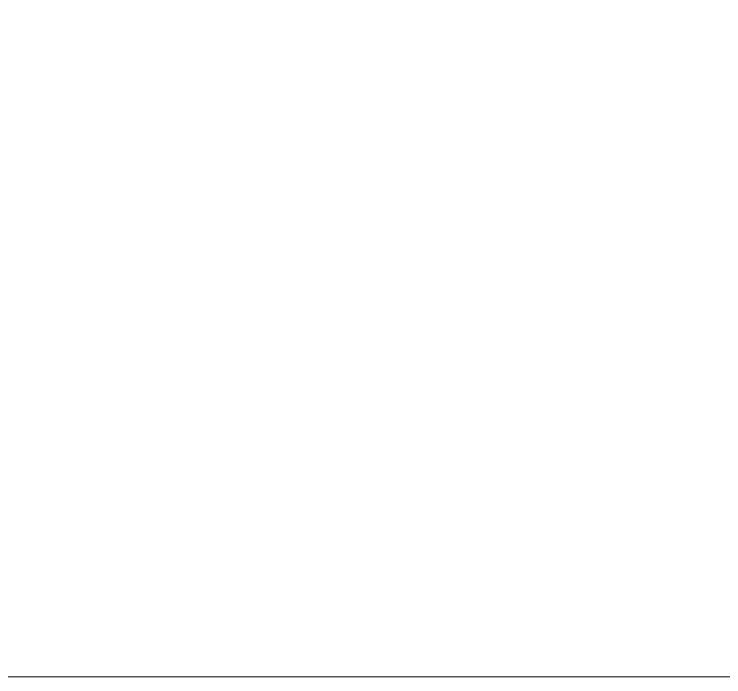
# Model space of a CAD drawing. Header units: millimetres. Extents: x -343543 to 400519, y -115663 to 104219.
# Drawn here: x -313495 to -306260, y -13156 to -6397 of the extents above; entities that cross this region are included whole.
import ezdxf

# ---------------------------------------------------------------- set-up
doc = ezdxf.new("R2010")
doc.units = ezdxf.units.MM
doc.layers.get('0').update_dxf_attribs({"color": 231, "lineweight": 0})
doc.layers.add('A-SYMBOLS', color=10, linetype='Continuous', lineweight=13)

# ---------------------------------------------------------------- blocks, each defined once
blk = doc.blocks.new('01.Xref _MB T1')
at = {"color": 8}
blk.add_lwpolyline([(-4979.15313814352, -13156.18578333045), (44420.84686185648, -13156.18578333045), (44420.84686185648, 26843.81421666955), (-4979.15313814352, 26843.81421666955)], close=True, dxfattribs=at)

msp = doc.modelspace()

# ---------------------------------------------------------------- block references
at = {"layer": 'A-SYMBOLS'}
msp.add_blockref('01.Xref _MB T1', (-338563.4783449996, 2.91038304567337e-11), dxfattribs=at)

doc.saveas('drawing.dxf')
